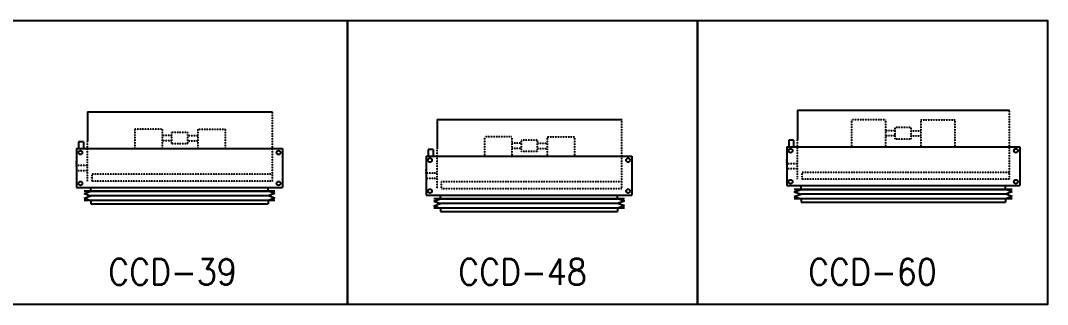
# Model space of a CAD drawing. Header units: inches. Extents: x 2774 to 36891, y -31918 to 3667.
# Drawn here: x 28960 to 36891, y -8461 to -6268 of the extents above; entities that cross this region are included whole.
import ezdxf
from ezdxf.enums import TextEntityAlignment as Align

# ---------------------------------------------------------------- set-up
doc = ezdxf.new("R2010")
doc.units = ezdxf.units.IN
doc.header["$MEASUREMENT"] = 0
doc.linetypes.add('DSH1', pattern=[0.101, 0.067, -0.034])
doc.layers.add('F-TEXT', color=2, linetype='Continuous')
doc.layers.add('MEQUIP', color=2, linetype='Continuous')
doc.styles.add('QC-SEC', font='romans.shx')

# ---------------------------------------------------------------- blocks, each defined once
blk = doc.blocks.new('A$C66BB428B')
at = {"layer": 'MEQUIP', "color": 1}
for p, q in [((-815.4, 710.2), (-815.4, 485.2)), ((-815.4, 710.2), (821.9, 710.2)), ((-884.6, 479.2), (-884.6, 427.3)), ((-846.3, 479.2), (-884.6, 479.2)), ((-846.3, 479.2), (-846.3, 427.3)), ((-900, 427.3), (900, 427.3)), ((-900, 427.3), (-900, 128.2)), ((900, 427.3), (900, 128.2)), ((-900, 128.2), (900, 128.2)), ((-841.1, 79.9), (-788.8, 97.8)), ((841.1, 97.8), (-841.1, 97.8)), ((-841.1, 79.9), (-788.8, 62.1)), ((-788.8, 97.8), (-788.8, 128.2)), ((-788.8, 97.8), (788.8, 97.8)), ((788.8, 97.8), (788.8, 128.2)), ((841.1, 79.9), (788.8, 97.8)), ((841.1, 79.9), (788.8, 62.1)), ((-841.1, 44.2), (-788.8, 62.1)), ((-841.1, 44.2), (-788.8, 26.3)), ((841.1, 26.3), (-841.1, 26.3)), ((788.8, 62.1), (-788.8, 62.1)), ((-788.8, 26.3), (-788.8, 0)), ((-788.8, 0), (788.8, 0)), ((841.1, 44.2), (788.8, 62.1)), ((841.1, 44.2), (788.8, 26.3)), ((788.8, 26.3), (788.8, 0))]:
    blk.add_line(p, q, dxfattribs=at)
at = {"layer": 'MEQUIP', "color": 1, "linetype": 'DSH1'}
for p, q in [((-136.8, 635.9), (-398.4, 635.9)), ((-398.4, 635.9), (-398.4, 427.3)), ((-136.8, 635.9), (-136.8, 427.3)), ((136.8, 635.9), (398.4, 635.9)), ((136.8, 635.9), (136.8, 427.3)), ((398.4, 635.9), (398.4, 427.3)), ((821.9, 176.6), (821.9, 710.2)), ((-61.8, 487.1), (-61.8, 576.1)), ((61.8, 576.1), (-61.8, 576.1)), ((61.8, 487.1), (61.8, 576.1)), ((-815.4, 176.6), (-815.4, 485.2)), ((-61.8, 551.7), (-136.8, 551.7)), ((-61.8, 511.5), (-136.8, 511.5)), ((61.8, 487.1), (-61.8, 487.1)), ((61.8, 551.7), (136.8, 551.7)), ((61.8, 511.5), (136.8, 511.5)), ((136.8, 527.9), (136.8, 527.9)), ((-900, 290.1), (-900, 329.6)), ((-815.4, 296), (-900, 296)), ((-815.4, 256.5), (-900, 256.5)), ((821.9, 229.1), (-780.3, 229.1)), ((-780.3, 176.6), (-780.3, 229.1)), ((821.9, 176.6), (-780.3, 176.6))]:
    blk.add_line(p, q, dxfattribs=at)
at = {"layer": 'MEQUIP', "color": 1}
for centre in [(-870, 397.3), (870, 397.3), (-870, 158.2), (870, 158.2)]:
    blk.add_circle(centre, 15.4, dxfattribs=at)
blk = doc.blocks.new('A$C5D037A5A')
at = {"layer": 'MEQUIP', "color": 1}
for p, q in [((-710.4, 710.2), (-710.4, 485.2)), ((-710.4, 710.2), (716.9, 710.2)), ((-779.6, 479.2), (-779.6, 427.3)), ((-741.3, 479.2), (-779.6, 479.2)), ((-741.3, 479.2), (-741.3, 427.3)), ((-795, 427.3), (795, 427.3)), ((-795, 427.3), (-795, 128.2)), ((795, 427.3), (795, 128.2)), ((-795, 128.2), (795, 128.2)), ((-736.1, 79.9), (-683.8, 97.8)), ((736.1, 97.8), (-736.1, 97.8)), ((-736.1, 79.9), (-683.8, 62.1)), ((-683.8, 97.8), (-683.8, 128.2)), ((-683.8, 97.8), (683.8, 97.8)), ((683.8, 97.8), (683.8, 128.2)), ((736.1, 79.9), (683.8, 97.8)), ((736.1, 79.9), (683.8, 62.1)), ((-736.1, 44.2), (-683.8, 62.1)), ((-736.1, 44.2), (-683.8, 26.3)), ((736.1, 26.3), (-736.1, 26.3)), ((683.8, 62.1), (-683.8, 62.1)), ((-683.8, 26.3), (-683.8, 0)), ((-683.8, 0), (683.8, 0)), ((736.1, 44.2), (683.8, 62.1)), ((736.1, 44.2), (683.8, 26.3)), ((683.8, 26.3), (683.8, 0))]:
    blk.add_line(p, q, dxfattribs=at)
at = {"layer": 'MEQUIP', "color": 1, "linetype": 'DSH1'}
for p, q in [((716.9, 176.6), (716.9, 710.2)), ((-133.6, 578.2), (-345.1, 578.2)), ((-345.1, 578.2), (-345.1, 427.3)), ((-133.6, 578.2), (-133.6, 427.3)), ((140.1, 578.2), (351.6, 578.2)), ((140.1, 578.2), (140.1, 427.3)), ((351.6, 578.2), (351.6, 427.3)), ((-710.4, 176.6), (-710.4, 485.2)), ((-58.6, 527.9), (-133.6, 527.9)), ((-58.6, 487.6), (-133.6, 487.6)), ((-58.6, 463.3), (-58.6, 552.2)), ((65.1, 552.2), (-58.6, 552.2)), ((65.1, 463.3), (65.1, 552.2)), ((65.1, 527.9), (140.1, 527.9)), ((65.1, 487.6), (140.1, 487.6)), ((65.1, 463.3), (-58.6, 463.3)), ((-795, 290.1), (-795, 329.6)), ((-710.4, 296), (-795, 296)), ((-710.4, 256.5), (-795, 256.5)), ((716.9, 229.1), (-675.3, 229.1)), ((-675.3, 176.6), (-675.3, 229.1)), ((716.9, 176.6), (-675.3, 176.6))]:
    blk.add_line(p, q, dxfattribs=at)
at = {"layer": 'MEQUIP', "color": 1}
for centre in [(-765, 397.3), (765, 397.3), (-765, 158.2), (765, 158.2)]:
    blk.add_circle(centre, 15.4, dxfattribs=at)
blk = doc.blocks.new('A$C767D4509')
at = {"layer": 'MEQUIP', "color": 1}
for p, q in [((-710.4, 710.2), (-710.4, 485.2)), ((-710.4, 710.2), (716.9, 710.2)), ((-779.6, 479.2), (-779.6, 427.3)), ((-741.3, 479.2), (-779.6, 479.2)), ((-741.3, 479.2), (-741.3, 427.3)), ((-795, 427.3), (795, 427.3)), ((-795, 427.3), (-795, 128.2)), ((795, 427.3), (795, 128.2)), ((-795, 128.2), (795, 128.2)), ((-736.1, 79.9), (-683.8, 97.8)), ((736.1, 97.8), (-736.1, 97.8)), ((-736.1, 79.9), (-683.8, 62.1)), ((-683.8, 97.8), (-683.8, 128.2)), ((-683.8, 97.8), (683.8, 97.8)), ((683.8, 97.8), (683.8, 128.2)), ((736.1, 79.9), (683.8, 97.8)), ((736.1, 79.9), (683.8, 62.1)), ((-736.1, 44.2), (-683.8, 62.1)), ((-736.1, 44.2), (-683.8, 26.3)), ((736.1, 26.3), (-736.1, 26.3)), ((683.8, 62.1), (-683.8, 62.1)), ((-683.8, 26.3), (-683.8, 0)), ((-683.8, 0), (683.8, 0)), ((736.1, 44.2), (683.8, 62.1)), ((736.1, 44.2), (683.8, 26.3)), ((683.8, 26.3), (683.8, 0))]:
    blk.add_line(p, q, dxfattribs=at)
at = {"layer": 'MEQUIP', "color": 1, "linetype": 'DSH1'}
for p, q in [((716.9, 176.6), (716.9, 710.2)), ((-133.6, 578.2), (-345.1, 578.2)), ((-345.1, 578.2), (-345.1, 427.3)), ((-133.6, 578.2), (-133.6, 427.3)), ((140.1, 578.2), (351.6, 578.2)), ((140.1, 578.2), (140.1, 427.3)), ((351.6, 578.2), (351.6, 427.3)), ((-710.4, 176.6), (-710.4, 485.2)), ((-58.6, 527.9), (-133.6, 527.9)), ((-58.6, 487.6), (-133.6, 487.6)), ((-58.6, 463.3), (-58.6, 552.2)), ((65.1, 552.2), (-58.6, 552.2)), ((65.1, 463.3), (65.1, 552.2)), ((65.1, 527.9), (140.1, 527.9)), ((65.1, 487.6), (140.1, 487.6)), ((65.1, 463.3), (-58.6, 463.3)), ((-795, 290.1), (-795, 329.6)), ((-710.4, 296), (-795, 296)), ((-710.4, 256.5), (-795, 256.5)), ((716.9, 229.1), (-675.3, 229.1)), ((-675.3, 176.6), (-675.3, 229.1)), ((716.9, 176.6), (-675.3, 176.6))]:
    blk.add_line(p, q, dxfattribs=at)
at = {"layer": 'MEQUIP', "color": 1}
for centre in [(-765, 397.3), (765, 397.3), (-765, 158.2), (765, 158.2)]:
    blk.add_circle(centre, 15.4, dxfattribs=at)

msp = doc.modelspace()

# ---------------------------------------------------------------- linework, layer by layer
at = {"color": 4}
for points in [[(28782.5, -6268.1), (31485.1, -6268.1), (31485.1, -8461), (28782.5, -8461)], [(31485.1, -6268.1), (34187.8, -6268.1), (34187.8, -8461), (31485.1, -8461)], [(34187.8, -6268.1), (36890.5, -6268.1), (36890.5, -8461), (34187.8, -8461)]]:
    msp.add_lwpolyline(points, close=True, dxfattribs=at)

# ---------------------------------------------------------------- block references
for name, p in [('A$C5D037A5A', (30188.1, -7684.7)), ('A$C66BB428B', (35776.7, -7671)), ('A$C767D4509', (32887.2, -7743.8))]:
    msp.add_blockref(name, p, dxfattribs=at)

# ---------------------------------------------------------------- texts
at = {"layer": 'F-TEXT', "style": 'QC-SEC', "width": 0.9}
for s, p in [('CCD-39', (30133.8, -8209.4)), ('CCD-48', (32836.5, -8209.4)), ('CCD-60', (35539.2, -8209.4))]:
    msp.add_text(s, height=200, dxfattribs=at).set_placement(p, align=Align.MIDDLE_CENTER)

doc.saveas('drawing.dxf')
